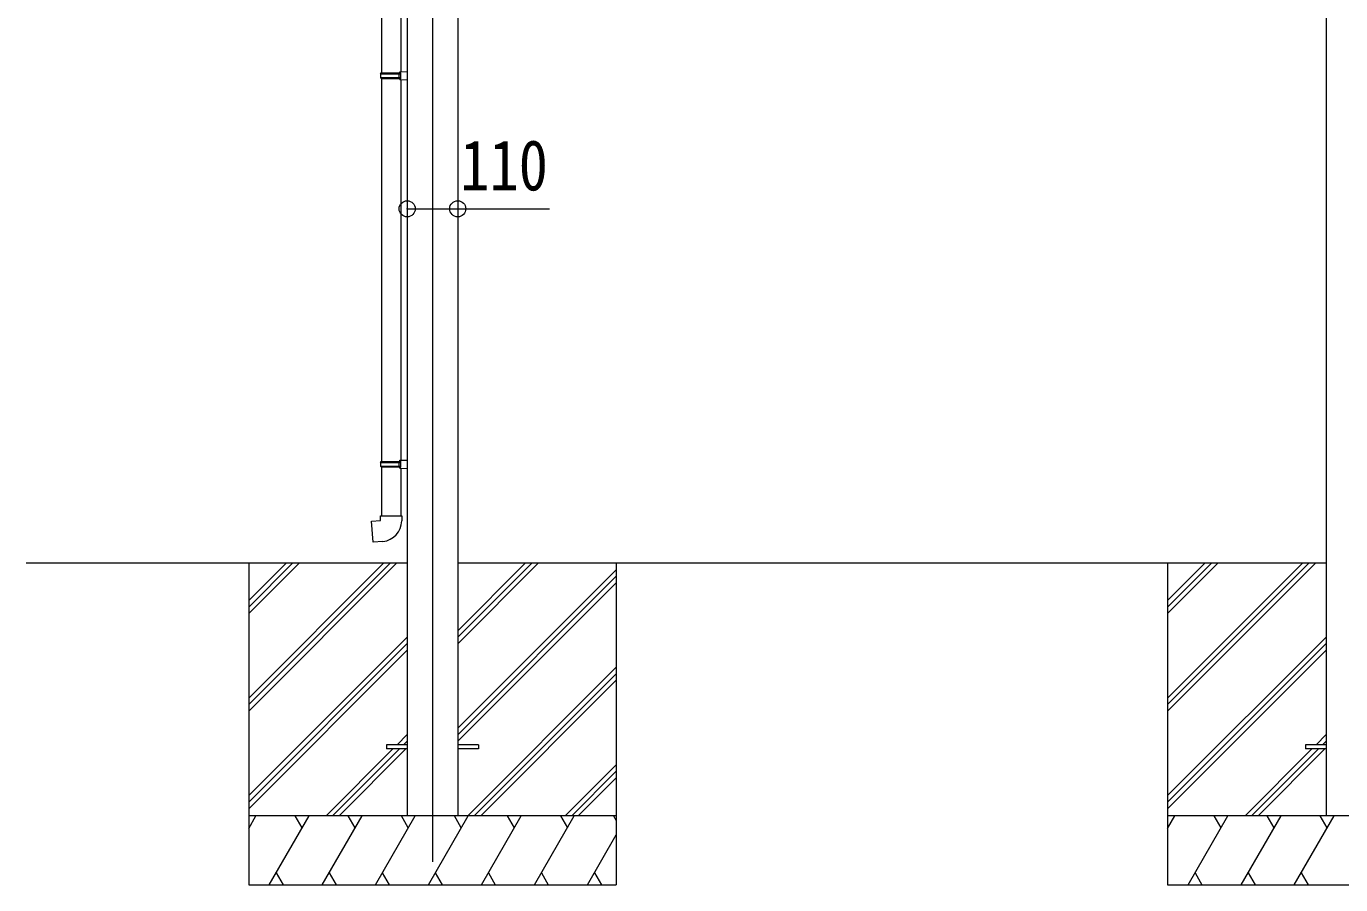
# Model space of a CAD drawing. Units: millimetres at full size; details may follow other scales. Extents: x -9783 to 9892, y -6828 to 6752.
# Drawn here: x -3600 to -739, y -2936 to -1069 of the extents above; entities that cross this region are included whole.
import ezdxf
from ezdxf.enums import TextEntityAlignment as Align

# ---------------------------------------------------------------- set-up
doc = ezdxf.new("R2010")
doc.units = ezdxf.units.MM
doc.header["$LTSCALE"] = 35
doc.header["$PDMODE"] = 32
doc.header["$PDSIZE"] = 35
for name, color, linetype, lineweight in [('0-0_0', 7, 'Continuous', 9), ('0-1_本体', 4, 'Continuous', 9), ('0-2_部品', 7, 'Continuous', 9), ('0-8_PARTS2', 2, 'Continuous', 9), ('0-A_寸法', 6, 'Continuous', 9)]:
    doc.layers.add(name, color=color, linetype=linetype, lineweight=lineweight)
doc.styles.add('ＭＳ ゴシック', font='')
doc.styles.get('ＭＳ ゴシック').set_extended_font_data('MS Gothic')

msp = doc.modelspace()

# ---------------------------------------------------------------- linework, layer by layer
at = {"layer": '0-0_0'}
for p, q in [((-3599.91, -2235.98), (-2770.91, -2235.98)), ((-3115.91, -2235.98), (-3115.91, -2935.98)), ((-3115.91, -2530.16), (-2821.73, -2235.98)), ((-3115.91, -2544.3), (-2807.59, -2235.98)), ((-3115.91, -2558.44), (-2793.45, -2235.98)), ((-3115.91, -2346.31), (-3005.58, -2235.98)), ((-3115.91, -2332.17), (-3019.72, -2235.98)), ((-3115.91, -2318.03), (-3033.87, -2235.98)), ((-2660.91, -2411.81), (-2485.08, -2235.98)), ((-2660.91, -2397.67), (-2499.22, -2235.98)), ((-2660.91, -2383.53), (-2513.37, -2235.98)), ((-2660.91, -2235.98), (-770.91, -2235.98)), ((-2660.91, -2595.66), (-2315.91, -2250.66)), ((-2315.91, -2235.98), (-2315.91, -2935.98)), ((-1115.91, -2235.98), (-1115.91, -2935.98)), ((-1115.91, -2530.16), (-821.73, -2235.98)), ((-1115.91, -2544.3), (-807.59, -2235.98)), ((-1115.91, -2558.44), (-793.45, -2235.98)), ((-1115.91, -2346.31), (-1005.58, -2235.98)), ((-1115.91, -2332.17), (-1019.72, -2235.98)), ((-1115.91, -2318.03), (-1033.87, -2235.98)), ((-2660.91, -2609.8), (-2315.91, -2264.8)), ((-2660.91, -2623.94), (-2315.91, -2278.95)), ((-3115.91, -2742.29), (-2770.91, -2397.29)), ((-1115.91, -2742.29), (-770.91, -2397.29)), ((-3115.91, -2756.43), (-2770.91, -2411.43)), ((-3115.91, -2770.58), (-2770.91, -2425.58)), ((-1115.91, -2756.43), (-770.91, -2411.43)), ((-1115.91, -2770.58), (-770.91, -2425.58)), ((-2639.11, -2785.98), (-2315.91, -2462.79)), ((-2624.96, -2785.98), (-2315.91, -2476.93)), ((-2610.82, -2785.98), (-2315.91, -2491.08)), ((-2792.97, -2631.48), (-2770.91, -2609.42)), ((-2778.83, -2631.48), (-2770.91, -2623.57)), ((-792.97, -2631.48), (-770.91, -2609.42)), ((-778.83, -2631.48), (-770.91, -2623.57)), ((-2947.47, -2785.98), (-2801.97, -2640.48)), ((-2933.33, -2785.98), (-2787.83, -2640.48)), ((-2919.19, -2785.98), (-2773.69, -2640.48)), ((-947.47, -2785.98), (-801.97, -2640.48)), ((-933.33, -2785.98), (-787.83, -2640.48)), ((-919.19, -2785.98), (-773.69, -2640.48)), ((-2426.97, -2785.98), (-2315.91, -2674.92)), ((-2412.83, -2785.98), (-2315.91, -2689.07)), ((-2398.69, -2785.98), (-2315.91, -2703.21)), ((-2315.91, -2785.98), (-3115.91, -2785.98)), ((-3115.91, -2813.48), (-3100.03, -2785.98)), ((-3071.17, -2935.98), (-2984.56, -2785.98)), ((-2999.56, -2811.96), (-3014.57, -2785.98)), ((-2955.7, -2935.98), (-2869.09, -2785.98)), ((-2884.1, -2811.96), (-2899.1, -2785.98)), ((-2840.23, -2935.98), (-2753.62, -2785.98)), ((-2768.63, -2811.96), (-2783.63, -2785.98)), ((-2724.76, -2935.98), (-2638.15, -2785.98)), ((-2653.15, -2811.96), (-2668.16, -2785.98)), ((-2609.29, -2935.98), (-2522.68, -2785.98)), ((-2537.68, -2811.96), (-2552.68, -2785.98)), ((-2493.82, -2935.98), (-2407.21, -2785.98)), ((-2437.21, -2785.98), (-2422.21, -2811.96)), ((-2321.74, -2785.98), (-2315.91, -2796.08)), ((-315.91, -2785.98), (-1115.91, -2785.98)), ((-1115.91, -2813.48), (-1100.03, -2785.98)), ((-1071.17, -2935.98), (-984.56, -2785.98)), ((-999.56, -2811.96), (-1014.57, -2785.98)), ((-955.7, -2935.98), (-869.09, -2785.98)), ((-884.1, -2811.96), (-899.1, -2785.98)), ((-840.23, -2935.98), (-753.62, -2785.98)), ((-768.63, -2811.96), (-783.63, -2785.98)), ((-2378.35, -2935.98), (-2315.91, -2827.84)), ((-3056.17, -2910), (-3041.17, -2935.98)), ((-2940.7, -2910), (-2925.7, -2935.98)), ((-2825.23, -2910), (-2810.23, -2935.98)), ((-2709.76, -2910), (-2694.76, -2935.98)), ((-2594.29, -2910), (-2579.29, -2935.98)), ((-2478.82, -2910), (-2463.82, -2935.98)), ((-2363.35, -2910), (-2348.35, -2935.98)), ((-1056.17, -2910), (-1041.17, -2935.98)), ((-940.7, -2910), (-925.7, -2935.98)), ((-825.23, -2910), (-810.23, -2935.98)), ((-3115.91, -2935.98), (-2315.91, -2935.98)), ((-1115.91, -2935.98), (-315.91, -2935.98))]:
    msp.add_line(p, q, dxfattribs=at)
at = {"layer": '0-1_本体'}
for p, q in [((-2770.91, 94.02), (-2770.91, -2785.98)), ((-2660.91, 94.02), (-2660.91, -2785.98)), ((-770.91, 94.02), (-770.91, -2785.98))]:
    msp.add_line(p, q, dxfattribs=at)
at = {"layer": '0-2_部品'}
for p, q in [((-2826.91, -225.89), (-2826.91, -1170.08)), ((-2784.91, -228.45), (-2784.91, -1167.52)), ((-2828.91, -1172.08), (-2827.91, -1170.08)), ((-2828.91, -1172.08), (-2784.91, -1172.08)), ((-2828.91, -1172.08), (-2828.91, -1180.08)), ((-2827.91, -1170.08), (-2784.91, -1170.08)), ((-2789.39, -1172.08), (-2789.82, -1170.08)), ((-2786.91, -1167.58), (-2770.91, -1167.11)), ((-2786.91, -1169.58), (-2786.91, -1167.58)), ((-2786.91, -1169.58), (-2784.91, -1169.58)), ((-2770.91, -1167.11), (-2770.91, -1185.05)), ((-2828.91, -1180.08), (-2784.91, -1180.08)), ((-2828.91, -1180.08), (-2827.91, -1182.08)), ((-2827.91, -1182.08), (-2784.91, -1182.08)), ((-2826.91, -1182.08), (-2826.91, -2015.24)), ((-2786.91, -1184.58), (-2786.91, -1182.58)), ((-2786.91, -1184.58), (-2770.91, -1185.05)), ((-2784.91, -1184.64), (-2784.91, -2012.68)), ((-2828.91, -2017.24), (-2827.91, -2015.24)), ((-2828.91, -2017.24), (-2784.91, -2017.24)), ((-2828.91, -2017.24), (-2828.91, -2025.24)), ((-2828.91, -2025.24), (-2784.91, -2025.24)), ((-2828.91, -2025.24), (-2827.91, -2027.24)), ((-2827.91, -2015.24), (-2784.91, -2015.24)), ((-2827.91, -2027.24), (-2784.91, -2027.24)), ((-2826.91, -2027.24), (-2826.91, -2133.38)), ((-2789.39, -2017.24), (-2789.82, -2015.24)), ((-2786.91, -2012.74), (-2770.91, -2012.27)), ((-2786.91, -2014.74), (-2786.91, -2012.74)), ((-2786.91, -2014.74), (-2784.91, -2014.74)), ((-2786.91, -2029.74), (-2786.91, -2027.74)), ((-2786.91, -2029.74), (-2770.91, -2030.21)), ((-2784.91, -2029.8), (-2784.91, -2133.38)), ((-2770.91, -2012.27), (-2770.91, -2030.21)), ((-2828.91, -2133.38), (-2782.91, -2133.38)), ((-2828.91, -2143.38), (-2828.91, -2133.38)), ((-2782.91, -2133.38), (-2782.91, -2144.3))]:
    msp.add_line(p, q, dxfattribs=at)
at = {"layer": '0-2_部品', "color": 4}
for p, q in [((-2815.91, -2631.47), (-2815.91, -2640.47)), ((-2770.91, -2631.47), (-2815.91, -2631.47)), ((-2615.91, -2631.47), (-2660.91, -2631.47)), ((-2615.91, -2631.47), (-2615.91, -2640.47)), ((-815.91, -2631.47), (-815.91, -2640.47)), ((-770.91, -2631.47), (-815.91, -2631.47)), ((-2770.91, -2640.47), (-2815.91, -2640.47)), ((-2615.91, -2640.47), (-2660.91, -2640.47)), ((-770.91, -2640.47), (-815.91, -2640.47))]:
    msp.add_line(p, q, dxfattribs=at)
at = {"layer": '0-2_部品'}
for points in [[(-2789.39, -1172.08), (-2789.39, -1180.08), (-2789.82, -1182.08)], [(-2786.91, -1182.58), (-2784.91, -1182.58), (-2784.91, -1169.58)], [(-2789.39, -2017.24), (-2789.39, -2025.24), (-2789.82, -2027.24)], [(-2786.91, -2027.74), (-2784.91, -2027.74), (-2784.91, -2014.74)], [(-2823.99, -2189.12), (-2844.83, -2190.95), (-2848.84, -2145.12), (-2828.91, -2143.38)]]:
    msp.add_lwpolyline(points, dxfattribs=at)
msp.add_arc((-2827.91, -2144.3), 45, 275, 0, dxfattribs=at)
at = {"layer": '0-8_PARTS2'}
msp.add_line((-2715.91, 60.16), (-2715.91, -2885.98), dxfattribs=at)
at = {"layer": '0-A_寸法'}
for p, q in [((-2770.91, -1465.59), (-2660.91, -1465.59)), ((-2660.91, -1465.59), (-2460.91, -1465.59))]:
    msp.add_line(p, q, dxfattribs=at)
for p in [(-2770.91, -1465.59), (-2660.91, -1465.59)]:
    msp.add_point(p, dxfattribs=at)

# ---------------------------------------------------------------- texts
at = {"layer": '0-A_寸法', "color": 7, "style": 'ＭＳ ゴシック', "width": 0.85}
msp.add_text('110', height=110, dxfattribs=at).set_placement((-2655.41, -1458.59), align=Align.BOTTOM_LEFT)

doc.saveas('drawing.dxf')
